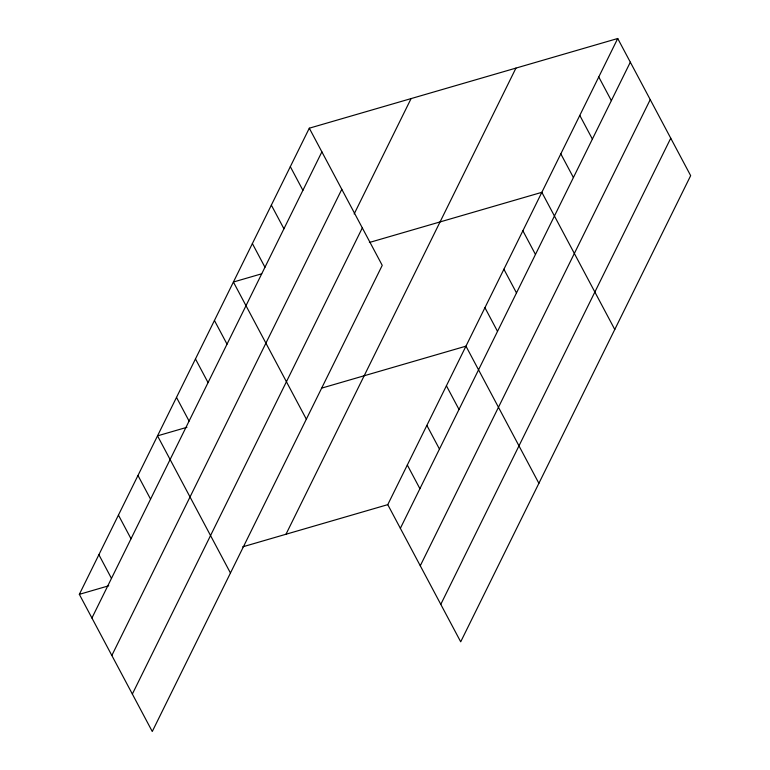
<?xml version="1.0" encoding="UTF-8"?>
<svg xmlns="http://www.w3.org/2000/svg" width="770" height="770" viewBox="0 0 770 770"><rect width="100%" height="100%" fill="white"/><g stroke="black" fill="none" stroke-linecap="round" stroke-linejoin="round"><path stroke-width="1.16" d="M309.299 128.195L382.228 265.352L152.267 731.5L79.339 594.344L309.299 128.195L617.732 38.5L690.661 175.656L460.701 641.805L387.772 504.648L617.732 38.5M91.928 618.012L321.879 151.863M111.843 655.462L341.793 189.314M354.161 213.964L411.084 98.589M132.353 694.049L362.314 227.901M285.988 534.245L515.948 68.097M400.361 528.326L630.322 62.177M420.276 565.777L650.236 99.628M440.796 604.354L670.747 138.205M261.685 273.802L233.406 282.022L306.335 419.178M369.388 242.483L541.849 192.327L614.778 329.493M186.927 427.302L157.523 435.849L230.451 573.005M322.004 388.022L465.966 346.163L538.894 483.319M79.339 594.344L108.743 585.787M242.675 546.844L387.772 504.648M598.762 76.962L611.351 100.629M579.791 115.413L592.38 139.091M560.82 153.875L573.409 177.543M522.878 230.788L535.468 254.456M503.907 269.24L516.487 292.918M484.936 307.702L497.516 331.379M446.417 385.78L459.007 409.457M290.319 166.647L302.908 190.325M426.869 425.406L439.458 449.074M271.348 205.109L283.938 228.777M407.32 465.022L419.91 488.7M252.377 243.561L264.967 267.238M214.435 320.474L227.025 344.151M195.465 358.936L208.054 382.613M176.494 397.397L189.083 421.065M137.974 475.475L150.564 499.143M118.436 515.091L131.016 538.769M98.887 554.718L111.467 578.395"/></g></svg>
